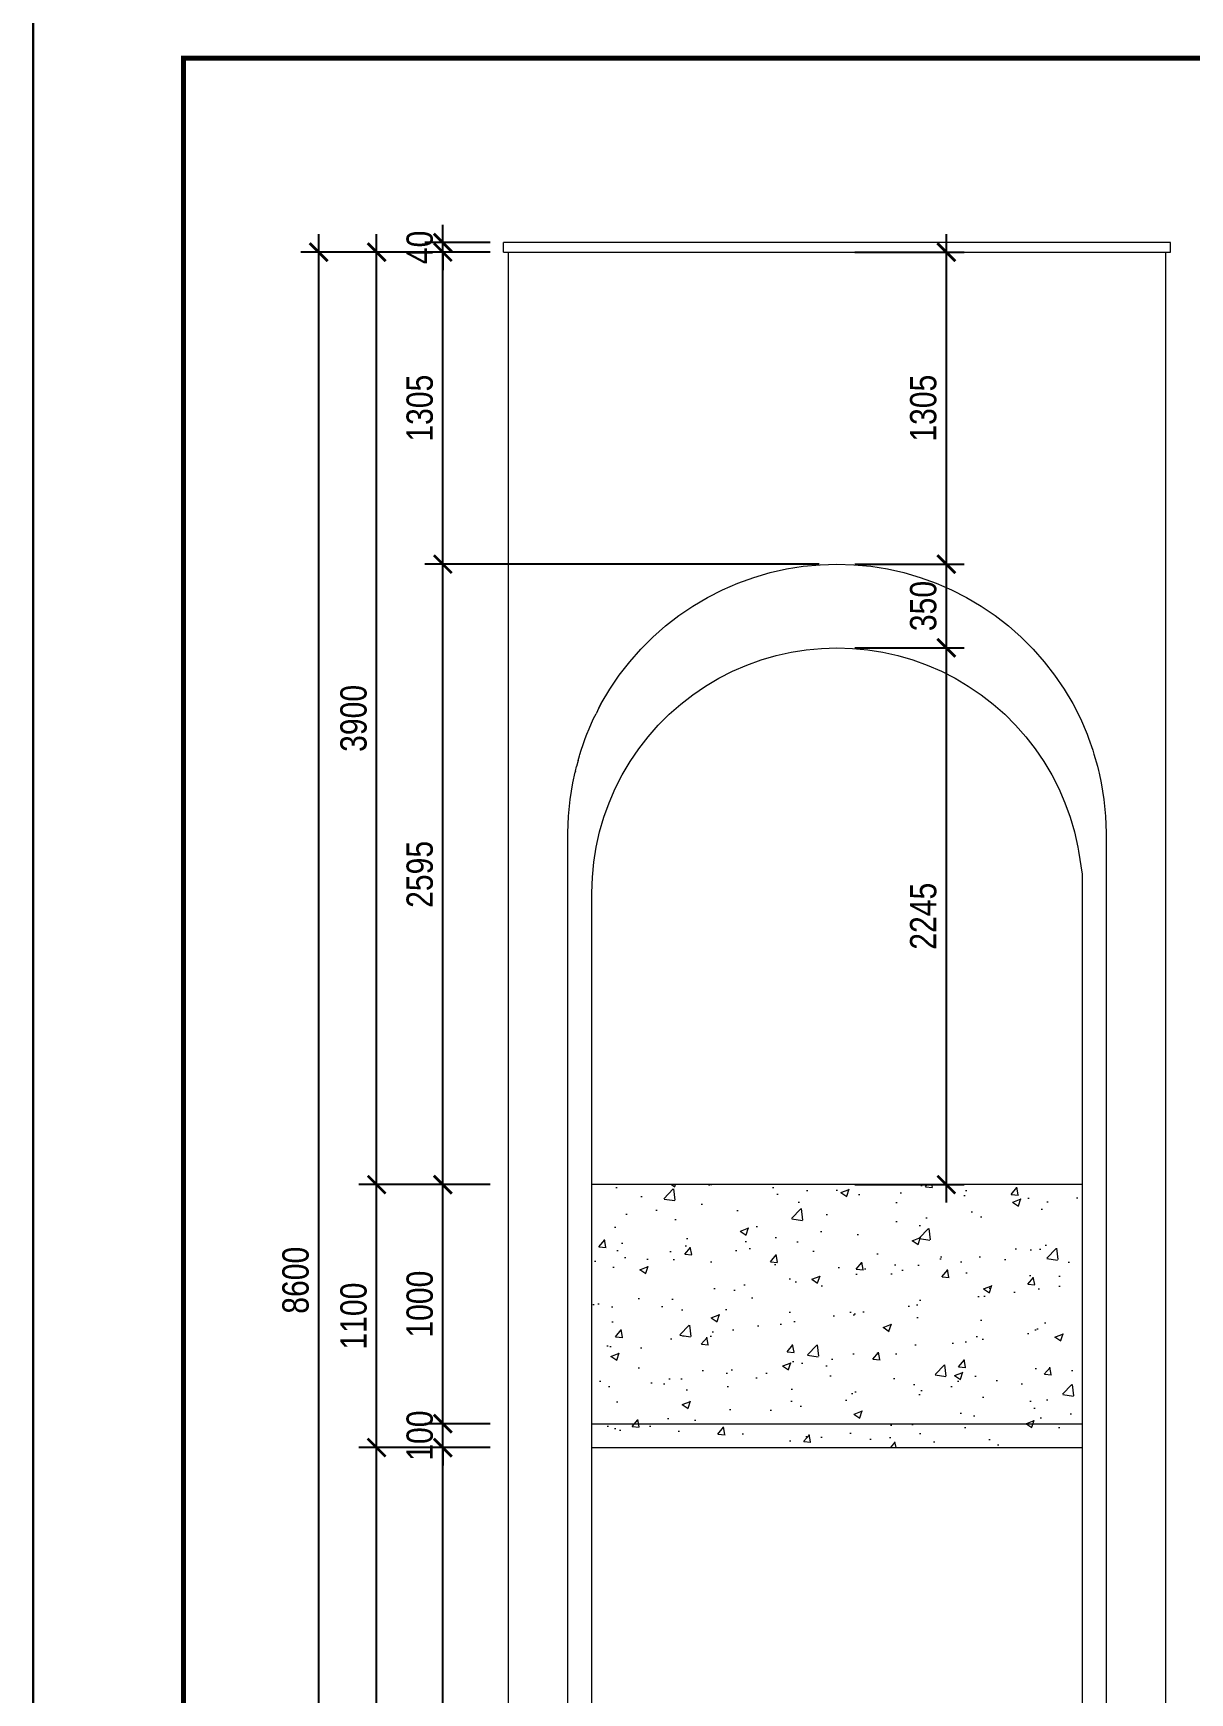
# Model space of a CAD drawing. Header units: inches. Extents: x 236662 to 497023, y -248575 to 81795.
# Drawn here: x 282445 to 287281, y -141857 to -134915 of the extents above; entities that cross this region are included whole.
import ezdxf

# ---------------------------------------------------------------- set-up
doc = ezdxf.new("R2010")
doc.units = ezdxf.units.IN
doc.header["$LTSCALE"] = 10
doc.header["$MEASUREMENT"] = 0
for name, color, linetype, lineweight in [('02. HP_BE TONG', 1, 'Continuous', 35), ('06. HP_THAY 1', 134, 'Continuous', 15), ('06. HP_THAY 2', 147, 'Continuous', 13), ('09_HP_HATCH', 8, 'Continuous', 5)]:
    doc.layers.add(name, color=color, linetype=linetype, lineweight=lineweight)
doc.layers.add('08. HP_DIM', color=118, linetype='Continuous')
doc.layers.add('Tpl_Bound', color=1, linetype='Continuous', plot=False)
doc.styles.add('text2', font='VHELVCN.TTF')
doc.dimstyles.new('AL-100 (1-50)', dxfattribs={"dimscale": 0.5, "dimtxt": 220, "dimasz": 150, "dimexe": 150, "dimexo": 150, "dimgap": 80, "dimtad": 1, "dimdec": 0, "dimzin": 9, "dimtxsty": 'text2', "dimblk": 'ARCHTICK', "dimcen": 1, "dimdle": 150, "dimclrd": 256, "dimclre": 256, "dimclrt": 7, "dimadec": 0, "dimazin": 0, "dimtfac": 1, "dimtdec": 0, "dimtix": 1, "dimtmove": 2, "dimatfit": 3, "dimldrblk": 'ARCHTICK', "dimfxl": 1, "dimtolj": 1, "dimtzin": 0, "dimlwd": -1, "dimlwe": -1, "dimarcsym": 0})

# ---------------------------------------------------------------- blocks, each defined once
blk = doc.blocks.new('KHUNG TEN A-3')
at = {"layer": '02. HP_BE TONG', "color": 1, "const_width": 0.5}
blk.add_lwpolyline([(15, 5), (415, 5), (415, 292), (15, 292)], close=True, dxfattribs=at)
at = {"layer": '06. HP_THAY 1'}
blk.add_lwpolyline([(0, 297), (420, 297), (420, 0), (0, 0)], close=True, dxfattribs=at)
at = {"layer": 'Defpoints'}
blk.add_lwpolyline([(0, 0), (420, 0), (420, 297), (0, 297)], close=True, dxfattribs=at)
blk = doc.blocks.new('_ArchTick')
at = {"color": 0, "linetype": 'ByBlock', "const_width": 0.15}
blk.add_lwpolyline([(-0.5, -0.5), (0.5, 0.5)], dxfattribs=at)
blk = doc.blocks.new('*D368')
at = {"layer": '08. HP_DIM', "transparency": 16777216}
for p, q in [((284157.6, -143406.5), (284157.6, -140756.5)), ((284355.9, -140831.5), (284082.6, -140831.5)), ((284355.9, -143331.5), (284082.6, -143331.5))]:
    blk.add_line(p, q, dxfattribs=at)
at = {"layer": 'Defpoints', "color": 0, "transparency": 16777216}
for p in [(284157.6, -140831.5), (284430.9, -140831.5), (284430.9, -143331.5)]:
    blk.add_point(p, dxfattribs=at)
at = {"layer": '08. HP_DIM', "transparency": 16777216, "xscale": 75, "yscale": 75, "zscale": 75}
for p, rotation in [((284157.6, -140831.5), 90), ((284157.6, -143331.5), 270)]:
    blk.add_blockref('_ArchTick', p, dxfattribs=dict(at, rotation=rotation))
at = {"layer": '08. HP_DIM', "color": 7, "transparency": 16777216, "insert": (284061.4, -142081.5), "char_height": 110, "attachment_point": 5, "rotation": 90, "style": 'text2'}
blk.add_mtext('\\A1;2500', dxfattribs=at)
blk = doc.blocks.new('*D369')
at = {"layer": '08. HP_DIM', "transparency": 16777216}
for p, q in [((284157.6, -140731.5), (284157.6, -140656.5)), ((284355.9, -140731.5), (284082.6, -140731.5)), ((284157.6, -140831.5), (284157.6, -140731.5)), ((284355.9, -140831.5), (284082.6, -140831.5)), ((284157.6, -140831.5), (284157.6, -140906.5))]:
    blk.add_line(p, q, dxfattribs=at)
at = {"layer": 'Defpoints', "color": 0, "transparency": 16777216}
for p in [(284157.6, -140731.5), (284430.9, -140731.5), (284430.9, -140831.5)]:
    blk.add_point(p, dxfattribs=at)
at = {"layer": '08. HP_DIM', "transparency": 16777216, "xscale": 75, "yscale": 75, "zscale": 75}
for p, rotation in [((284157.6, -140731.5), 270), ((284157.6, -140831.5), 90)]:
    blk.add_blockref('_ArchTick', p, dxfattribs=dict(at, rotation=rotation))
at = {"layer": '08. HP_DIM', "color": 7, "transparency": 16777216, "insert": (284061.4, -140781.5), "char_height": 110, "attachment_point": 5, "rotation": 90, "style": 'text2'}
blk.add_mtext('\\A1;100', dxfattribs=at)
blk = doc.blocks.new('*D363')
at = {"layer": '08. HP_DIM', "transparency": 16777216}
for p, q in [((284157.6, -140806.5), (284157.6, -139656.5)), ((284355.9, -139731.5), (284082.6, -139731.5)), ((284355.9, -140731.5), (284082.6, -140731.5))]:
    blk.add_line(p, q, dxfattribs=at)
at = {"layer": 'Defpoints', "color": 0, "transparency": 16777216}
for p in [(284157.6, -139731.5), (284430.9, -139731.5), (284430.9, -140731.5)]:
    blk.add_point(p, dxfattribs=at)
at = {"layer": '08. HP_DIM', "transparency": 16777216, "xscale": 75, "yscale": 75, "zscale": 75}
for p, rotation in [((284157.6, -139731.5), 90), ((284157.6, -140731.5), 270)]:
    blk.add_blockref('_ArchTick', p, dxfattribs=dict(at, rotation=rotation))
at = {"layer": '08. HP_DIM', "color": 7, "transparency": 16777216, "insert": (284061.4, -140231.5), "char_height": 110, "attachment_point": 5, "rotation": 90, "style": 'text2'}
blk.add_mtext('\\A1;1000', dxfattribs=at)
blk = doc.blocks.new('*D364')
at = {"layer": '08. HP_DIM', "transparency": 16777216}
for p, q in [((284157.6, -139806.5), (284157.6, -137061.5)), ((285730.9, -137136.5), (284082.6, -137136.5)), ((284355.9, -139731.5), (284082.6, -139731.5))]:
    blk.add_line(p, q, dxfattribs=at)
at = {"layer": 'Defpoints', "color": 0, "transparency": 16777216}
for p in [(284157.6, -137136.5), (285805.9, -137136.5), (284430.9, -139731.5)]:
    blk.add_point(p, dxfattribs=at)
at = {"layer": '08. HP_DIM', "transparency": 16777216, "xscale": 75, "yscale": 75, "zscale": 75}
for p, rotation in [((284157.6, -137136.5), 90), ((284157.6, -139731.5), 270)]:
    blk.add_blockref('_ArchTick', p, dxfattribs=dict(at, rotation=rotation))
at = {"layer": '08. HP_DIM', "color": 7, "transparency": 16777216, "insert": (284061.4, -138434), "char_height": 110, "attachment_point": 5, "rotation": 90, "style": 'text2'}
blk.add_mtext('\\A1;2595', dxfattribs=at)
blk = doc.blocks.new('*D365')
at = {"layer": '08. HP_DIM', "transparency": 16777216}
for p, q in [((284157.6, -137211.5), (284157.6, -135756.5)), ((284355.9, -135831.5), (284082.6, -135831.5)), ((284355.9, -137136.5), (284082.6, -137136.5))]:
    blk.add_line(p, q, dxfattribs=at)
at = {"layer": 'Defpoints', "color": 0, "transparency": 16777216}
for p in [(284157.6, -135831.5), (284430.9, -135831.5), (284430.9, -137136.5)]:
    blk.add_point(p, dxfattribs=at)
at = {"layer": '08. HP_DIM', "transparency": 16777216, "xscale": 75, "yscale": 75, "zscale": 75}
for p, rotation in [((284157.6, -135831.5), 90), ((284157.6, -137136.5), 270)]:
    blk.add_blockref('_ArchTick', p, dxfattribs=dict(at, rotation=rotation))
at = {"layer": '08. HP_DIM', "color": 7, "transparency": 16777216, "insert": (284061.4, -136484), "char_height": 110, "attachment_point": 5, "rotation": 90, "style": 'text2'}
blk.add_mtext('\\A1;1305', dxfattribs=at)
blk = doc.blocks.new('*D370')
at = {"layer": '08. HP_DIM', "transparency": 16777216}
for p, q in [((284157.6, -135791.5), (284157.6, -135716.5)), ((284355.9, -135791.5), (284082.6, -135791.5)), ((284355.9, -135831.5), (284082.6, -135831.5)), ((284157.6, -135831.5), (284157.6, -135791.5)), ((284157.6, -135831.5), (284157.6, -135906.5))]:
    blk.add_line(p, q, dxfattribs=at)
at = {"layer": 'Defpoints', "color": 0, "transparency": 16777216}
for p in [(284157.6, -135791.5), (284430.9, -135791.5), (284430.9, -135831.5)]:
    blk.add_point(p, dxfattribs=at)
at = {"layer": '08. HP_DIM', "transparency": 16777216, "xscale": 75, "yscale": 75, "zscale": 75}
for p, rotation in [((284157.6, -135791.5), 270), ((284157.6, -135831.5), 90)]:
    blk.add_blockref('_ArchTick', p, dxfattribs=dict(at, rotation=rotation))
at = {"layer": '08. HP_DIM', "color": 7, "transparency": 16777216, "insert": (284061.4, -135811.5), "char_height": 110, "attachment_point": 5, "rotation": 90, "style": 'text2'}
blk.add_mtext('\\A1;40', dxfattribs=at)
blk = doc.blocks.new('MATDUNG CT1')
at = {"layer": '09_HP_HATCH'}
h = blk.add_hatch(dxfattribs=at)
h.set_pattern_fill('AR-CONC', color=256, scale=50)
h.set_pattern_definition([(50, (0, 4), (358.63, -31.376), [37.5, -412.5]), (355, (0, 4), (-69.376, 376.096), [30, -330]), (100.4514, (29.9, 1.4), (289.254, 344.72), [31.87, -350.57]), (46.184, (0, 104), (533.62, -82.76), [56.25, -618.75]), (96.636, (44.47, 97.1), (467.33, 487.06), [47.805, -525.857]), (351.184, (0, 104), (467.33, 487.06), [45, -495]), (21, (50, 79), (298.454, -201.31), [37.5, -412.5]), (326, (50, 79), (121.658, 362.575), [30, -330]), (71.4514, (74.87, 62.22), (420.111, 161.266), [31.87, -350.57]), (37.5, (0, 4), (6.08, 166.447), [0, -326, 0, -335, 0, -331.25]), (7.5, (0, 4), (131.535, 197.206), [0, -191, 0, -318.5, 0, -126.25]), (327.5, (-111.5, 4), (266.9112, -11.2774), [0, -125, 0, -390, 0, -517.5]), (317.5, (-161.5, 4), (291.593, 50.052), [0, -162.5, 0, -259, 0, -367.5])])
h.paths.add_polyline_path([(-350, 4750), (-2400, 4750), (-2400, 3750), (-350, 3750)])
h.paths.add_polyline_path([(-350, 3750), (-2400, 3750), (-2400, 3650), (-350, 3650)])
at = {"layer": '06. HP_THAY 1'}
for p, q in [((-2770, 8650), (-2770, 8690)), ((20, 8690), (-2770, 8690)), ((20, 8650), (20, 8690)), ((-2770, 8650), (20, 8650)), ((-2750, 8650), (-2750, 0)), ((0, 0), (0, 8650)), ((-1789.2, 7266), (-1722.7, 7290)), ((-1722.7, 7290), (-1654.8, 7309.7)), ((-1654.8, 7309.7), (-1585.8, 7325.1)), ((-1585.8, 7325.1), (-1516, 7336.2)), ((-1516, 7336.2), (-1445.6, 7342.8)), ((-1445.6, 7342.8), (-1375, 7345)), ((-1375, 7345), (-1304.4, 7342.8)), ((-1304.4, 7342.8), (-1234, 7336.2)), ((-1234, 7336.2), (-1164.2, 7325.1)), ((-1164.2, 7325.1), (-1095.2, 7309.7)), ((-1095.2, 7309.7), (-1027.3, 7290)), ((-1027.3, 7290), (-960.8, 7266)), ((-1917, 7205.9), (-1854, 7238)), ((-1854, 7238), (-1789.2, 7266)), ((-960.8, 7266), (-896, 7238)), ((-896, 7238), (-833, 7205.9)), ((-2036.3, 7130.2), (-1977.8, 7169.9)), ((-1977.8, 7169.9), (-1917, 7205.9)), ((-833, 7205.9), (-772.2, 7169.9)), ((-772.2, 7169.9), (-713.7, 7130.2)), ((-2145.1, 7040.1), (-2092.1, 7086.9)), ((-2092.1, 7086.9), (-2036.3, 7130.2)), ((-713.7, 7130.2), (-657.9, 7086.9)), ((-657.9, 7086.8), (-657.9, 7086.9)), ((-657.9, 7086.9), (-657.9, 7086.8)), ((-657.9, 7086.8), (-657.9, 7086.8)), ((-657.9, 7086.8), (-604.9, 7040.1)), ((-657.9, 7086.8), (-657.9, 7086.8)), ((-2195.1, 6990.1), (-2145.1, 7040.1)), ((-604.9, 7040.1), (-604.9, 7040.1)), ((-604.9, 7040.1), (-604.9, 7040.1)), ((-604.9, 7040.1), (-554.9, 6990.1)), ((-2241.9, 6937.1), (-2195.1, 6990.1)), ((-1752.3, 6923), (-1691.7, 6944.8)), ((-1691.7, 6944.8), (-1629.9, 6962.8)), ((-1629.9, 6962.8), (-1567.1, 6976.8)), ((-1567.1, 6976.8), (-1503.5, 6986.9)), ((-1503.5, 6986.9), (-1439.4, 6993)), ((-1439.4, 6993), (-1375, 6995)), ((-1375, 6995), (-1310.6, 6993)), ((-1310.6, 6993), (-1246.5, 6986.9)), ((-1246.5, 6986.9), (-1182.9, 6976.8)), ((-1182.9, 6976.8), (-1120.1, 6962.8)), ((-1120.1, 6962.8), (-1058.3, 6944.8)), ((-1058.3, 6944.8), (-997.7, 6923)), ((-554.9, 6990.1), (-554.9, 6990.1)), ((-554.9, 6990.1), (-554.9, 6990.1)), ((-554.9, 6990.1), (-508.1, 6937.1)), ((-2324.9, 6822.8), (-2285.2, 6881.3)), ((-2285.2, 6881.3), (-2241.9, 6937.1)), ((-1868.8, 6868.2), (-1811.4, 6897.4)), ((-1811.4, 6897.4), (-1752.3, 6923)), ((-997.7, 6923), (-938.6, 6897.4)), ((-938.6, 6897.4), (-881.2, 6868.2)), ((-508.1, 6937.1), (-464.8, 6881.3)), ((-464.8, 6881.3), (-425.1, 6822.8)), ((-2360.9, 6762), (-2324.9, 6822.8)), ((-1977.5, 6799.2), (-1924.2, 6835.4)), ((-1924.2, 6835.4), (-1868.8, 6868.2)), ((-881.2, 6868.2), (-825.8, 6835.4)), ((-825.8, 6835.4), (-772.5, 6799.2)), ((-425.1, 6822.8), (-389.1, 6762)), ((-2370.3, 6743.5), (-2382.4, 6719.7)), ((-2360.8, 6762), (-2370.3, 6743.5)), ((-2370.3, 6743.5), (-2360.9, 6762)), ((-2360.8, 6761.9), (-2360.8, 6762)), ((-2076.7, 6717.2), (-2028.4, 6759.8)), ((-2028.4, 6759.8), (-1977.5, 6799.2)), ((-772.5, 6799.2), (-721.6, 6759.8)), ((-721.6, 6759.8), (-673.3, 6717.2)), ((-389.2, 6762), (-389.1, 6761.9)), ((-389.1, 6761.9), (-389.2, 6761.9)), ((-389.1, 6762), (-357, 6699)), ((-2411.6, 6655.9), (-2400.9, 6680.6)), ((-2400.9, 6680.6), (-2393, 6699)), ((-2393, 6699), (-2382.4, 6719.7)), ((-2164.8, 6623.4), (-2122.2, 6671.7)), ((-2122.2, 6671.7), (-2076.7, 6717.2)), ((-673.3, 6717.2), (-627.8, 6671.7)), ((-627.8, 6671.7), (-585.2, 6623.4)), ((-357, 6699), (-329, 6634.2)), ((-2436.8, 6590.4), (-2427.6, 6615.9)), ((-2427.6, 6615.9), (-2421, 6634.2)), ((-2421, 6634.2), (-2411.6, 6655.9)), ((-2204.2, 6572.5), (-2164.8, 6623.4)), ((-585.2, 6623.4), (-545.8, 6572.5)), ((-329, 6634.2), (-323.2, 6618)), ((-323.2, 6618), (-305, 6567.7)), ((-2457.8, 6523.5), (-2451.8, 6544)), ((-2451.8, 6544), (-2450.2, 6549.6)), ((-2450.2, 6549.6), (-2445, 6567.7)), ((-2445, 6567.7), (-2436.8, 6590.4)), ((-2240.4, 6519.2), (-2204.2, 6572.5)), ((-545.8, 6572.5), (-509.6, 6519.2)), ((-305.1, 6567.6), (-305.1, 6567.6)), ((-305, 6567.7), (-300.2, 6550.9)), ((-300.2, 6550.9), (-285.3, 6499.8)), ((-2480.1, 6430.8), (-2470.2, 6475)), ((-2469.1, 6479.8), (-2470.2, 6475)), ((-2469.1, 6479.8), (-2464.7, 6499.5)), ((-2457.8, 6523.5), (-2464.7, 6499.5)), ((-2302.4, 6406.4), (-2273.2, 6463.8)), ((-2273.2, 6463.8), (-2240.4, 6519.2)), ((-509.6, 6519.2), (-476.8, 6463.8)), ((-476.8, 6463.8), (-447.6, 6406.4)), ((-285.3, 6499.8), (-281.5, 6482.5)), ((-281.5, 6482.5), (-278.9, 6470.9)), ((-278.9, 6470.9), (-269.9, 6430.8)), ((-2491.2, 6361), (-2480.1, 6430.8)), ((-2328, 6347.3), (-2302.4, 6406.4)), ((-447.6, 6406.4), (-422, 6347.3)), ((-269.9, 6430.8), (-270, 6430.7)), ((-270, 6430.7), (-270, 6430.7)), ((-269.9, 6430.8), (-269.9, 6430.8)), ((-269.9, 6430.8), (-258.8, 6361)), ((-2497.8, 6290.6), (-2491.2, 6361)), ((-2491.2, 6361), (-2491.1, 6361)), ((-2491.1, 6360.9), (-2491.1, 6361)), ((-2349.8, 6286.7), (-2328, 6347.3)), ((-422, 6347.3), (-400.2, 6286.7)), ((-258.9, 6360.9), (-259, 6360.8)), ((-258.8, 6361), (-258.9, 6361)), ((-258.8, 6361), (-258.9, 6361)), ((-258.9, 6361), (-258.9, 6360.9)), ((-258.9, 6361), (-258.9, 6361)), ((-258.8, 6361), (-252.2, 6290.6)), ((-2500, 6221.6), (-2497.8, 6290.6)), ((-2367.8, 6224.9), (-2349.8, 6286.7)), ((-400.2, 6286.7), (-382.2, 6224.9)), ((-252.2, 6290.6), (-250, 6221.6)), ((-2500, 6220), (-2500, 6221.6)), ((-2500, 0), (-2500, 6220)), ((-2381.8, 6162.1), (-2367.8, 6224.9)), ((-382.2, 6224.9), (-368.2, 6162.1)), ((-250, 6221.6), (-250, 6220)), ((-250, 6220), (-250, 0)), ((-2391.9, 6098.5), (-2381.8, 6162.1)), ((-368.2, 6162.1), (-365.5, 6145)), ((-365.5, 6145), (-350, 6048.4)), ((-2398, 6035.4), (-2391.9, 6098.5)), ((-350, 6048.4), (-350, 150)), ((-2400, 5971), (-2398, 6035.4)), ((-2400, 4750), (-2400, 5971)), ((-2400, 3750), (-2400, 4750)), ((-2400, 3650), (-2400, 3750)), ((-2400, 1150), (-2400, 3650))]:
    blk.add_line(p, q, dxfattribs=at)
at = {"layer": '06. HP_THAY 2'}
for p, q in [((-350, 4750), (-2400, 4750)), ((-2400, 3750), (-350, 3750)), ((-350, 3750), (-350, 3650)), ((-2400, 3650), (-350, 3650))]:
    blk.add_line(p, q, dxfattribs=at)
blk = doc.blocks.new('*D408')
at = {"layer": '08. HP_DIM', "transparency": 16777216}
for p, q in [((283880.9, -143406.5), (283880.9, -140756.5)), ((284355.9, -140831.5), (283805.9, -140831.5)), ((284355.9, -143331.5), (283805.9, -143331.5))]:
    blk.add_line(p, q, dxfattribs=at)
at = {"layer": 'Defpoints', "color": 0, "transparency": 16777216}
for p in [(283880.9, -140831.5), (284430.9, -140831.5), (284430.9, -143331.5)]:
    blk.add_point(p, dxfattribs=at)
at = {"layer": '08. HP_DIM', "transparency": 16777216, "xscale": 75, "yscale": 75, "zscale": 75}
for p, rotation in [((283880.9, -140831.5), 90), ((283880.9, -143331.5), 270)]:
    blk.add_blockref('_ArchTick', p, dxfattribs=dict(at, rotation=rotation))
at = {"layer": '08. HP_DIM', "color": 7, "transparency": 16777216, "insert": (283784.7, -142081.5), "char_height": 110, "attachment_point": 5, "rotation": 90, "style": 'text2'}
blk.add_mtext('\\A1;2500', dxfattribs=at)
blk = doc.blocks.new('*D409')
at = {"layer": '08. HP_DIM', "transparency": 16777216}
for p, q in [((283880.9, -140906.5), (283880.9, -139656.5)), ((284355.9, -139731.5), (283805.9, -139731.5)), ((284355.9, -140831.5), (283805.9, -140831.5))]:
    blk.add_line(p, q, dxfattribs=at)
at = {"layer": 'Defpoints', "color": 0, "transparency": 16777216}
for p in [(283880.9, -139731.5), (284430.9, -139731.5), (284430.9, -140831.5)]:
    blk.add_point(p, dxfattribs=at)
at = {"layer": '08. HP_DIM', "transparency": 16777216, "xscale": 75, "yscale": 75, "zscale": 75}
for p, rotation in [((283880.9, -139731.5), 90), ((283880.9, -140831.5), 270)]:
    blk.add_blockref('_ArchTick', p, dxfattribs=dict(at, rotation=rotation))
at = {"layer": '08. HP_DIM', "color": 7, "transparency": 16777216, "insert": (283784.7, -140281.5), "char_height": 110, "attachment_point": 5, "rotation": 90, "style": 'text2'}
blk.add_mtext('\\A1;1100', dxfattribs=at)
blk = doc.blocks.new('*D410')
at = {"layer": '08. HP_DIM', "transparency": 16777216}
for p, q in [((283880.9, -139806.5), (283880.9, -135756.5)), ((284355.9, -135831.5), (283805.9, -135831.5)), ((284355.9, -139731.5), (283805.9, -139731.5))]:
    blk.add_line(p, q, dxfattribs=at)
at = {"layer": 'Defpoints', "color": 0, "transparency": 16777216}
for p in [(283880.9, -135831.5), (284430.9, -135831.5), (284430.9, -139731.5)]:
    blk.add_point(p, dxfattribs=at)
at = {"layer": '08. HP_DIM', "transparency": 16777216, "xscale": 75, "yscale": 75, "zscale": 75}
for p, rotation in [((283880.9, -135831.5), 90), ((283880.9, -139731.5), 270)]:
    blk.add_blockref('_ArchTick', p, dxfattribs=dict(at, rotation=rotation))
at = {"layer": '08. HP_DIM', "color": 7, "transparency": 16777216, "insert": (283784.7, -137781.5), "char_height": 110, "attachment_point": 5, "rotation": 90, "style": 'text2'}
blk.add_mtext('\\A1;3900', dxfattribs=at)
blk = doc.blocks.new('*D411')
at = {"layer": '08. HP_DIM', "transparency": 16777216}
for p, q in [((283638.4, -144506.5), (283638.4, -135756.5)), ((284355.9, -135831.5), (283563.4, -135831.5)), ((284355.9, -144431.5), (283563.4, -144431.5))]:
    blk.add_line(p, q, dxfattribs=at)
at = {"layer": 'Defpoints', "color": 0, "transparency": 16777216}
for p in [(283638.4, -135831.5), (284430.9, -135831.5), (284430.9, -144431.5)]:
    blk.add_point(p, dxfattribs=at)
at = {"layer": '08. HP_DIM', "transparency": 16777216, "xscale": 75, "yscale": 75, "zscale": 75}
for p, rotation in [((283638.4, -135831.5), 90), ((283638.4, -144431.5), 270)]:
    blk.add_blockref('_ArchTick', p, dxfattribs=dict(at, rotation=rotation))
at = {"layer": '08. HP_DIM', "color": 7, "transparency": 16777216, "insert": (283542.2, -140131.5), "char_height": 110, "attachment_point": 5, "rotation": 90, "style": 'text2'}
blk.add_mtext('\\A1;8600', dxfattribs=at)
blk = doc.blocks.new('*D445')
at = {"layer": '08. HP_DIM', "transparency": 16777216}
for p, q in [((286263.3, -139806.5), (286263.3, -137411.5)), ((285880.9, -137486.5), (286338.3, -137486.5)), ((285880.9, -139731.5), (286338.3, -139731.5))]:
    blk.add_line(p, q, dxfattribs=at)
at = {"layer": 'Defpoints', "color": 0, "transparency": 16777216}
for p in [(285805.9, -137486.5), (286263.3, -137486.5), (285805.9, -139731.5)]:
    blk.add_point(p, dxfattribs=at)
at = {"layer": '08. HP_DIM', "transparency": 16777216, "xscale": 75, "yscale": 75, "zscale": 75}
for p, rotation in [((286263.3, -137486.5), 90), ((286263.3, -139731.5), 270)]:
    blk.add_blockref('_ArchTick', p, dxfattribs=dict(at, rotation=rotation))
at = {"layer": '08. HP_DIM', "color": 7, "transparency": 16777216, "insert": (286167.1, -138609), "char_height": 110, "attachment_point": 5, "rotation": 90, "style": 'text2'}
blk.add_mtext('\\A1;2245', dxfattribs=at)
blk = doc.blocks.new('*D446')
at = {"layer": '08. HP_DIM', "transparency": 16777216}
for p, q in [((286263.3, -137561.5), (286263.3, -137061.5)), ((285880.9, -137136.5), (286338.3, -137136.5)), ((285880.9, -137486.5), (286338.3, -137486.5))]:
    blk.add_line(p, q, dxfattribs=at)
at = {"layer": 'Defpoints', "color": 0, "transparency": 16777216}
for p in [(285805.9, -137136.5), (286263.3, -137136.5), (285805.9, -137486.5)]:
    blk.add_point(p, dxfattribs=at)
at = {"layer": '08. HP_DIM', "transparency": 16777216, "xscale": 75, "yscale": 75, "zscale": 75}
for p, rotation in [((286263.3, -137136.5), 90), ((286263.3, -137486.5), 270)]:
    blk.add_blockref('_ArchTick', p, dxfattribs=dict(at, rotation=rotation))
at = {"layer": '08. HP_DIM', "color": 7, "transparency": 16777216, "insert": (286167.1, -137311.5), "char_height": 110, "attachment_point": 5, "rotation": 90, "style": 'text2'}
blk.add_mtext('\\A1;350', dxfattribs=at)
blk = doc.blocks.new('*D447')
at = {"layer": '08. HP_DIM', "transparency": 16777216}
for p, q in [((286263.3, -137211.5), (286263.3, -135756.5)), ((285880.9, -135831.5), (286338.3, -135831.5)), ((285880.9, -137136.5), (286338.3, -137136.5))]:
    blk.add_line(p, q, dxfattribs=at)
at = {"layer": 'Defpoints', "color": 0, "transparency": 16777216}
for p in [(285805.9, -135831.5), (286263.3, -135831.5), (285805.9, -137136.5)]:
    blk.add_point(p, dxfattribs=at)
at = {"layer": '08. HP_DIM', "transparency": 16777216, "xscale": 75, "yscale": 75, "zscale": 75}
for p, rotation in [((286263.3, -135831.5), 90), ((286263.3, -137136.5), 270)]:
    blk.add_blockref('_ArchTick', p, dxfattribs=dict(at, rotation=rotation))
at = {"layer": '08. HP_DIM', "color": 7, "transparency": 16777216, "insert": (286167.1, -136484), "char_height": 110, "attachment_point": 5, "rotation": 90, "style": 'text2'}
blk.add_mtext('\\A1;1305', dxfattribs=at)

msp = doc.modelspace()

# ---------------------------------------------------------------- linework, layer by layer
at = {"layer": 'Tpl_Bound', "color": 1}
msp.add_lwpolyline([(282444.6, -147262.5), (282444.6, -134810.7), (300149.3, -134810.7), (300149.3, -147262.5)], close=True, dxfattribs=at)

# ---------------------------------------------------------------- block references
at = {"color": 1, "xscale": 41.92548438755171, "yscale": 41.92548438755171, "zscale": 41.92548438755171}
msp.add_blockref('KHUNG TEN A-3', (282444.6, -147262.5, -166.2), dxfattribs=at)
at = {"layer": '08. HP_DIM'}
msp.add_blockref('MATDUNG CT1', (287180.9, -144481.5), dxfattribs=at)

# ---------------------------------------------------------------- dimensions: what is measured, and where the dimension line sits
for base, p1, p2, picture, middle in [((283638.4, -135831.5), (284430.9, -144431.5), (284430.9, -135831.5), '*D411', (283542.2, -140131.5)), ((283880.9, -135831.5), (284430.9, -139731.5), (284430.9, -135831.5), '*D410', (283784.7, -137781.5)), ((284157.6, -135791.5), (284430.9, -135831.5), (284430.9, -135791.5), '*D370', (284061.4, -135811.5)), ((284157.6, -135831.5), (284430.9, -137136.5), (284430.9, -135831.5), '*D365', (284061.4, -136484)), ((286263.3, -135831.5), (285805.9, -137136.5), (285805.9, -135831.5), '*D447', (286167.1, -136484)), ((284157.6, -137136.5), (284430.9, -139731.5), (285805.9, -137136.5), '*D364', (284061.4, -138434)), ((286263.3, -137136.5), (285805.9, -137486.5), (285805.9, -137136.5), '*D446', (286167.1, -137311.5)), ((286263.3, -137486.5), (285805.9, -139731.5), (285805.9, -137486.5), '*D445', (286167.1, -138609)), ((283880.9, -139731.5), (284430.9, -140831.5), (284430.9, -139731.5), '*D409', (283784.7, -140281.5)), ((284157.6, -139731.5), (284430.9, -140731.5), (284430.9, -139731.5), '*D363', (284061.4, -140231.5)), ((284157.6, -140731.5), (284430.9, -140831.5), (284430.9, -140731.5), '*D369', (284061.4, -140781.5)), ((283880.9, -140831.5), (284430.9, -143331.5), (284430.9, -140831.5), '*D408', (283784.7, -142081.5)), ((284157.6, -140831.5), (284430.9, -143331.5), (284430.9, -140831.5), '*D368', (284061.4, -142081.5))]:
    dim = msp.add_linear_dim(base=base, p1=p1, p2=p2, angle=90, dimstyle='AL-100 (1-50)', dxfattribs=at)
    dim.commit()
    dim.dimension.update_dxf_attribs({"geometry": picture, "text_midpoint": middle})

doc.saveas('drawing.dxf')
